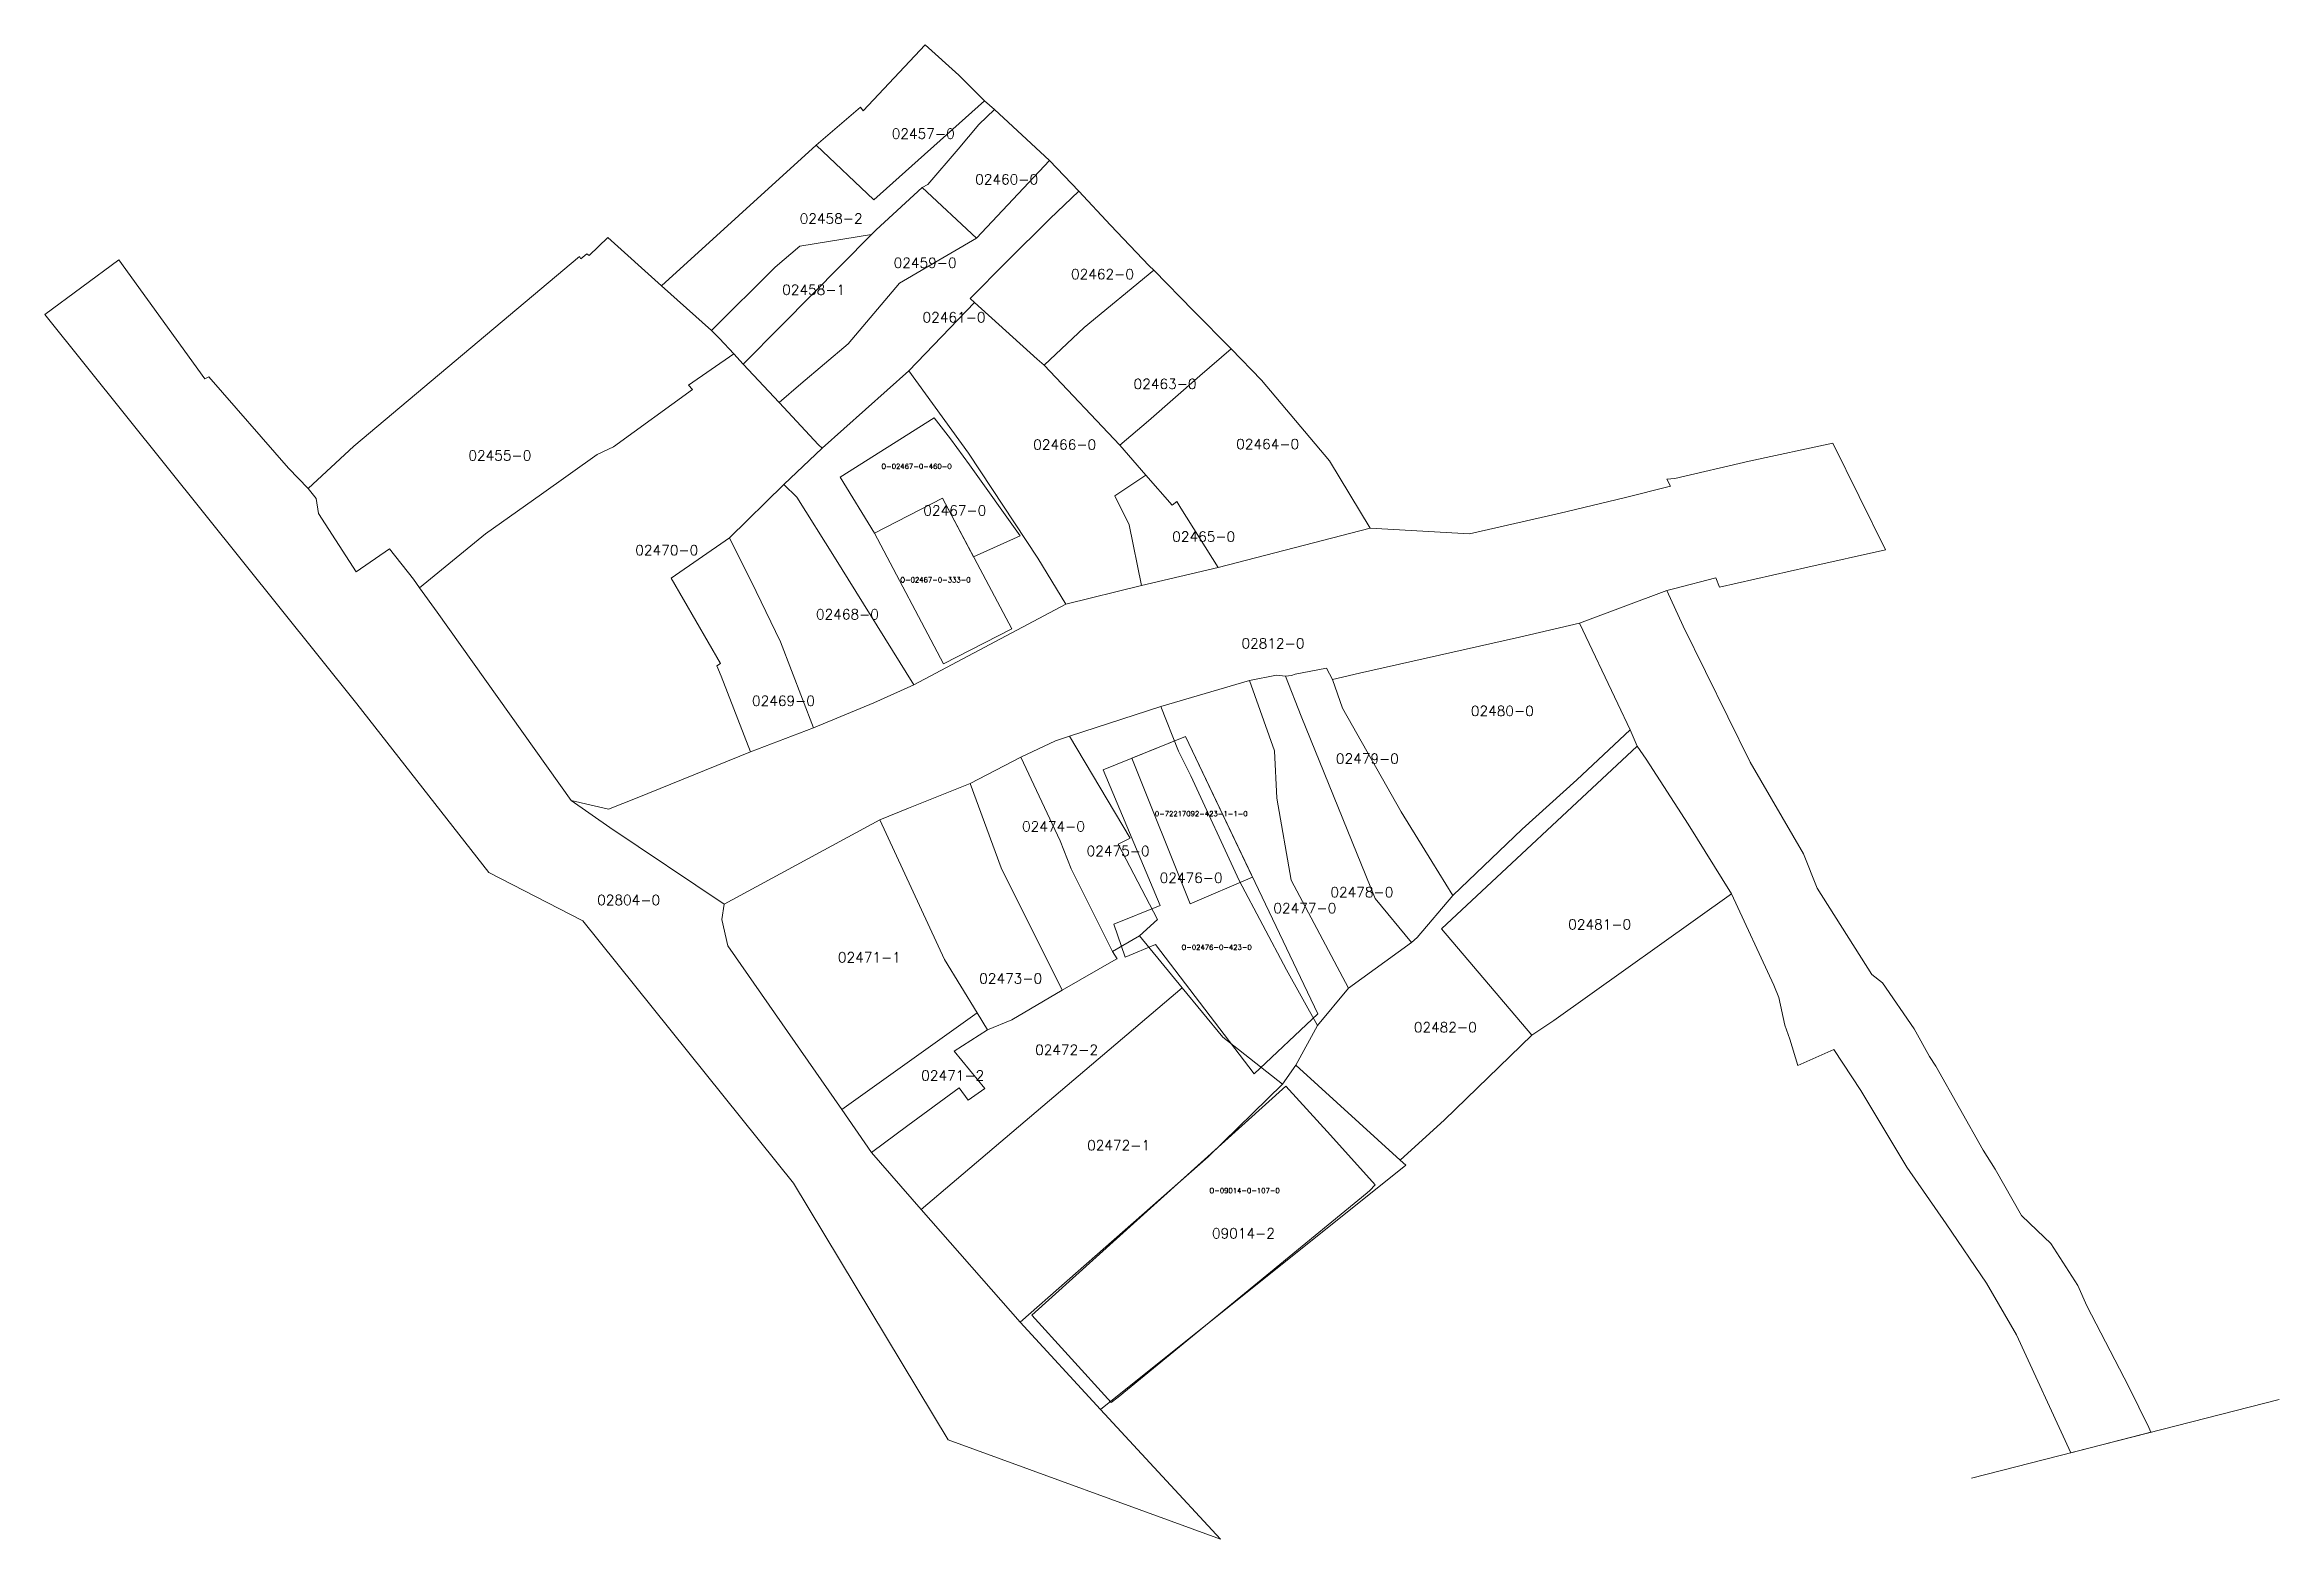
# Model space of a CAD drawing. Header units: metres. Extents: x 7512887 to 7513109, y 4691784 to 4691933.
import ezdxf

# ---------------------------------------------------------------- set-up
doc = ezdxf.new("R2010")
doc.units = ezdxf.units.M
for name, color, linetype, lineweight in [('ndertesat', 1, 'Continuous', 0), ('ndertesat nr', 1, 'Continuous', 0), ('nr parcela', 7, 'Continuous', 0), ('parcelat', 7, 'Continuous', 0), ('pjese nderteses', 1, 'Continuous', 0), ('pjese nderteses nr', 1, 'Continuous', 0)]:
    doc.layers.add(name, color=color, linetype=linetype, lineweight=lineweight)
doc.styles.get("Standard").update_dxf_attribs({"font": 'simplex.shx'})

msp = doc.modelspace()

# ---------------------------------------------------------------- linework, layer by layer
at = {"layer": 'ndertesat', "flags": 128}
for points in [[(7512969.37, 4691884.27), (7512965.96, 4691889.82), (7512975.29, 4691895.72), (7512976.92, 4691893.64), (7512978.79, 4691891.04), (7512983.82, 4691884), (7512979.21, 4691881.89), (7512976.12, 4691887.74), (7512969.37, 4691884.27)], [(7512976.23, 4691871.27), (7512969.37, 4691884.27), (7512976.12, 4691887.74), (7512982.99, 4691874.74), (7512976.23, 4691871.27)], [(7512992.07, 4691860.73), (7513000.27, 4691864.04), (7513013.43, 4691836.49), (7513007.09, 4691830.52), (7512997.27, 4691843.38), (7512994.27, 4691842.12), (7512993.14, 4691845.4), (7512997.76, 4691847.25), (7512992.07, 4691860.73)], [(7513018.32, 4691818.7), (7512993.59, 4691798.39), (7512992.88, 4691797.85), (7512988.61, 4691802.56), (7512984.99, 4691806.55), (7513010.24, 4691829.31), (7513014.68, 4691824.41), (7513019.13, 4691819.5), (7513018.59, 4691818.93), (7513018.32, 4691818.7)]]:
    msp.add_lwpolyline(points, dxfattribs=at)
at = {"layer": 'parcelat', "flags": 128}
for points in [[(7512980.28, 4691927.22), (7512977.74, 4691929.78), (7512974.4, 4691932.8), (7512968.24, 4691926.23), (7512967.96, 4691926.61), (7512963.55, 4691922.82), (7512969.29, 4691917.4)], [(7512974.09, 4691918.61), (7512974.65, 4691918.92), (7512977.67, 4691922.42), (7512979.72, 4691924.87), (7512981.3, 4691926.36), (7512980.28, 4691927.22), (7512969.29, 4691917.4), (7512963.55, 4691922.82), (7512948.17, 4691908.83), (7512953.14, 4691904.41), (7512959.49, 4691910.7), (7512961.94, 4691912.77), (7512969.07, 4691913.94), (7512969.52, 4691914.4)], [(7512986.74, 4691921.28), (7512981.3, 4691926.36), (7512979.72, 4691924.87), (7512977.67, 4691922.42), (7512974.65, 4691918.92), (7512974.09, 4691918.61), (7512979.51, 4691913.59)], [(7512972.77, 4691900.38), (7512979.29, 4691907.18), (7512978.86, 4691907.58), (7512982.47, 4691911.24), (7512986.78, 4691915.49), (7512989.67, 4691918.24), (7512986.74, 4691921.28), (7512979.51, 4691913.59), (7512971.85, 4691909.12), (7512966.73, 4691903.09), (7512962.02, 4691899.09), (7512959.87, 4691897.24), (7512963.79, 4691893.04), (7512964.17, 4691892.72)], [(7512974.09, 4691918.61), (7512969.52, 4691914.4), (7512969.07, 4691913.94), (7512960.11, 4691904.9), (7512956.29, 4691901.07), (7512959.87, 4691897.24), (7512962.02, 4691899.09), (7512966.73, 4691903.09), (7512971.85, 4691909.12), (7512979.51, 4691913.59)], [(7512992.8, 4691914.87), (7512989.67, 4691918.24), (7512986.78, 4691915.49), (7512982.47, 4691911.24), (7512978.86, 4691907.58), (7512979.29, 4691907.18), (7512985.54, 4691901.54), (7512986.23, 4691900.97), (7512990.19, 4691904.7), (7512997.11, 4691910.41), (7512996.67, 4691910.84)], [(7512955.37, 4691902.09), (7512953.94, 4691903.62), (7512953.14, 4691904.41), (7512948.17, 4691908.83), (7512942.86, 4691913.65), (7512940.98, 4691911.86), (7512940.75, 4691912.03), (7512940.17, 4691911.52), (7512940.03, 4691911.74), (7512917.62, 4691892.91), (7512913.05, 4691888.68), (7512913.87, 4691887.69), (7512914.08, 4691886.2), (7512917.84, 4691880.42), (7512921.14, 4691882.7), (7512923.55, 4691879.67), (7512924.12, 4691878.83), (7512930.7, 4691884.2), (7512936.25, 4691888.13), (7512941.8, 4691892.08), (7512943.43, 4691892.85), (7512951.25, 4691898.54), (7512950.86, 4691898.97)], [(7512969.07, 4691913.94), (7512961.94, 4691912.77), (7512959.49, 4691910.7), (7512953.14, 4691904.41), (7512953.94, 4691903.62), (7512955.37, 4691902.09), (7512956.29, 4691901.07), (7512960.11, 4691904.9)], [(7512954.17, 4691845.86), (7512954.43, 4691847.39), (7512943.05, 4691855.02), (7512939.21, 4691857.69), (7512925.88, 4691876.4), (7512924.12, 4691878.83), (7512923.55, 4691879.67), (7512921.14, 4691882.7), (7512917.84, 4691880.42), (7512914.08, 4691886.2), (7512913.87, 4691887.69), (7512913.05, 4691888.68), (7512911.12, 4691890.73), (7512903.2, 4691899.81), (7512902.79, 4691899.61), (7512894.26, 4691911.43), (7512886.88, 4691905.99), (7512898.91, 4691890.99), (7512917.89, 4691867.31), (7512931.01, 4691850.54), (7512940.37, 4691845.72), (7512961.3, 4691819.67), (7512976.69, 4691794.13), (7513003.75, 4691784.26), (7512997.55, 4691790.95), (7512991.82, 4691797.17), (7512983.84, 4691805.84), (7512974.01, 4691817.05), (7512969.06, 4691822.7), (7512966.1, 4691826.97), (7512954.79, 4691843.25)], [(7513004.81, 4691902.58), (7513001.05, 4691906.34), (7512997.11, 4691910.41), (7512990.19, 4691904.7), (7512986.23, 4691900.97), (7512993.73, 4691892.99), (7512996.6, 4691895.43), (7513001.7, 4691899.88)], [(7512986.23, 4691900.97), (7512985.54, 4691901.54), (7512979.29, 4691907.18), (7512972.77, 4691900.38), (7512978.71, 4691892.22), (7512985.58, 4691881.76), (7512988.36, 4691877.21), (7512995.9, 4691879.04), (7512994.68, 4691885.08), (7512993.24, 4691887.97), (7512996.33, 4691890.02), (7512993.73, 4691892.99)], [(7512949.13, 4691879.8), (7512954.95, 4691883.78), (7512960.33, 4691889.09), (7512964.17, 4691892.72), (7512963.79, 4691893.04), (7512959.87, 4691897.24), (7512956.29, 4691901.07), (7512955.37, 4691902.09), (7512950.86, 4691898.97), (7512951.25, 4691898.54), (7512943.43, 4691892.85), (7512941.8, 4691892.08), (7512936.25, 4691888.13), (7512930.7, 4691884.2), (7512924.12, 4691878.83), (7512925.88, 4691876.4), (7512939.21, 4691857.69), (7512942.91, 4691856.81), (7512945.75, 4691857.94), (7512957.04, 4691862.52), (7512954.13, 4691870.03), (7512953.68, 4691871.07), (7512954.04, 4691871.29)], [(7513014.57, 4691891.46), (7513007.82, 4691899.47), (7513004.81, 4691902.58), (7513001.7, 4691899.88), (7512996.6, 4691895.43), (7512993.73, 4691892.99), (7512996.33, 4691890.02), (7512998.93, 4691887.05), (7512999.38, 4691887.38), (7512999.41, 4691887.4), (7512999.79, 4691886.74), (7513003.51, 4691880.86), (7513018.64, 4691884.75)], [(7512978.71, 4691892.22), (7512972.77, 4691900.38), (7512964.17, 4691892.72), (7512960.33, 4691889.09), (7512961.64, 4691887.83), (7512965.38, 4691881.88), (7512973.25, 4691869.17), (7512988.36, 4691877.21), (7512985.58, 4691881.76)], [(7513069.83, 4691882.61), (7513064.62, 4691893.19), (7513056.31, 4691891.42), (7513048.89, 4691889.69), (7513048.12, 4691889.62), (7513048.47, 4691888.92), (7513043.86, 4691887.78), (7513037.5, 4691886.23), (7513028.5, 4691884.18), (7513018.64, 4691884.75), (7513003.51, 4691880.86), (7512995.9, 4691879.04), (7512988.36, 4691877.21), (7512973.25, 4691869.17), (7512969.28, 4691867.41), (7512963.28, 4691864.92), (7512957.04, 4691862.52), (7512945.75, 4691857.94), (7512942.91, 4691856.81), (7512939.21, 4691857.69), (7512943.05, 4691855.02), (7512954.43, 4691847.39), (7512969.89, 4691855.76), (7512972.75, 4691856.94), (7512978.85, 4691859.39), (7512983.9, 4691862.01), (7512987.36, 4691863.63), (7512988.73, 4691864.08), (7512997.83, 4691867.02), (7513006.62, 4691869.63), (7513009.3, 4691870.13), (7513010.22, 4691870.04), (7513010.8, 4691870.11), (7513011.18, 4691870.23), (7513014.29, 4691870.83), (7513014.88, 4691869.71), (7513017.57, 4691870.34), (7513033.46, 4691873.93), (7513039.42, 4691875.3), (7513048.12, 4691878.55), (7513048.91, 4691878.75), (7513052.99, 4691879.81), (7513053.34, 4691878.89), (7513062.13, 4691880.87)], [(7512965.38, 4691881.88), (7512961.64, 4691887.83), (7512960.33, 4691889.09), (7512954.95, 4691883.78), (7512957.58, 4691878.46), (7512960.01, 4691873.45), (7512963.28, 4691864.92), (7512969.28, 4691867.41), (7512973.25, 4691869.17)], [(7512999.79, 4691886.74), (7512999.41, 4691887.39), (7512998.93, 4691887.05), (7512996.33, 4691890.02), (7512993.24, 4691887.97), (7512994.68, 4691885.08), (7512995.9, 4691879.04), (7513003.51, 4691880.86)], [(7512957.58, 4691878.46), (7512954.95, 4691883.78), (7512949.13, 4691879.8), (7512954.04, 4691871.29), (7512953.68, 4691871.07), (7512954.13, 4691870.03), (7512957.04, 4691862.52), (7512963.28, 4691864.92), (7512960.01, 4691873.45)], [(7513063.04, 4691848.99), (7513061.7, 4691852.39), (7513056.38, 4691861.51), (7513049.74, 4691875.02), (7513048.12, 4691878.55), (7513039.42, 4691875.3), (7513043.24, 4691867.28), (7513044.46, 4691864.72), (7513045.17, 4691863.08), (7513046.05, 4691861.8), (7513050.22, 4691855.33), (7513054.55, 4691848.41), (7513058.75, 4691839.33), (7513059.24, 4691838.12), (7513059.83, 4691835.36), (7513060.33, 4691833.98), (7513061.12, 4691831.36), (7513064.72, 4691832.93), (7513067.38, 4691828.86), (7513070.57, 4691823.58), (7513071.95, 4691821.25), (7513075.88, 4691815.63), (7513079.89, 4691809.71), (7513082.86, 4691804.57), (7513088.26, 4691792.85), (7513096.23, 4691794.9), (7513096.02, 4691795.38), (7513094.02, 4691799.43), (7513089.87, 4691807.46), (7513088.96, 4691809.48), (7513086.29, 4691813.67), (7513084.93, 4691814.96), (7513083.38, 4691816.45), (7513080.73, 4691821.05), (7513079.57, 4691822.93), (7513074.84, 4691831.29), (7513074.21, 4691832.25), (7513072.69, 4691835.01), (7513069.56, 4691839.57), (7513068.48, 4691840.38)], [(7513044.46, 4691864.72), (7513043.24, 4691867.28), (7513039.42, 4691875.3), (7513033.46, 4691873.93), (7513017.57, 4691870.34), (7513014.88, 4691869.71), (7513015.86, 4691866.85), (7513021.69, 4691856.56), (7513024.75, 4691851.64), (7513026.85, 4691848.26), (7513033.73, 4691854.83), (7513039.15, 4691859.75)], [(7513011.78, 4691866.08), (7513010.22, 4691870.04), (7513009.3, 4691870.13), (7513006.62, 4691869.63), (7513009.11, 4691862.61), (7513009.36, 4691857.92), (7513010.78, 4691849.78), (7513016.47, 4691839.04), (7513022.72, 4691843.58), (7513019.11, 4691847.96)], [(7513021.69, 4691856.56), (7513015.86, 4691866.85), (7513014.88, 4691869.71), (7513014.29, 4691870.83), (7513011.18, 4691870.23), (7513010.8, 4691870.11), (7513010.22, 4691870.04), (7513011.78, 4691866.08), (7513019.11, 4691847.96), (7513022.72, 4691843.58), (7513023.28, 4691844.06), (7513026.85, 4691848.26), (7513024.75, 4691851.64)], [(7513009.36, 4691857.92), (7513009.11, 4691862.61), (7513006.62, 4691869.63), (7512997.83, 4691867.02), (7512999.58, 4691862.58), (7513000.79, 4691860.13), (7513005.6, 4691849.75), (7513010.32, 4691840.86), (7513013.38, 4691835.33), (7513016.47, 4691839.04), (7513010.78, 4691849.78)], [(7513005.6, 4691849.75), (7513000.79, 4691860.13), (7512999.58, 4691862.58), (7512997.83, 4691867.02), (7512988.73, 4691864.08), (7512994.76, 4691853.95), (7512993.56, 4691853.36), (7512997.47, 4691845.85), (7512995.68, 4691844.24), (7512999.94, 4691839.07), (7513003.98, 4691834.15), (7513009.91, 4691829.48), (7513011.23, 4691831.38), (7513013.38, 4691835.33), (7513010.32, 4691840.86)], [(7512993.56, 4691853.36), (7512994.76, 4691853.95), (7512988.73, 4691864.08), (7512987.36, 4691863.63), (7512983.9, 4691862.01), (7512987.81, 4691853.67), (7512988.91, 4691850.89), (7512993.01, 4691842.67), (7512995.68, 4691844.24), (7512997.47, 4691845.85)], [(7513034.68, 4691834.36), (7513025.72, 4691844.93), (7513045.17, 4691863.08), (7513044.46, 4691864.72), (7513039.15, 4691859.75), (7513033.73, 4691854.83), (7513026.85, 4691848.26), (7513023.28, 4691844.06), (7513022.72, 4691843.58), (7513016.47, 4691839.04), (7513013.38, 4691835.33), (7513011.23, 4691831.38), (7513021.6, 4691821.95), (7513026, 4691825.96)], [(7512988.91, 4691850.89), (7512987.81, 4691853.67), (7512983.9, 4691862.01), (7512978.85, 4691859.39), (7512981.93, 4691850.99), (7512988.02, 4691838.85), (7512993.39, 4691841.92), (7512993.46, 4691841.96), (7512993.01, 4691842.67)], [(7513054.55, 4691848.41), (7513050.22, 4691855.33), (7513046.05, 4691861.8), (7513045.17, 4691863.08), (7513025.72, 4691844.93), (7513034.68, 4691834.36), (7513036.88, 4691835.83)], [(7512981.93, 4691850.99), (7512978.85, 4691859.39), (7512972.75, 4691856.94), (7512969.89, 4691855.76), (7512976.3, 4691841.88), (7512979.55, 4691836.57), (7512980.58, 4691834.89), (7512983.01, 4691835.89), (7512988.02, 4691838.85)], [(7512969.89, 4691855.76), (7512954.43, 4691847.39), (7512954.17, 4691845.86), (7512954.79, 4691843.25), (7512966.1, 4691826.97), (7512979.55, 4691836.57), (7512976.3, 4691841.88)], [(7512999.94, 4691839.07), (7512995.68, 4691844.24), (7512993.01, 4691842.67), (7512993.46, 4691841.96), (7512993.39, 4691841.92), (7512988.02, 4691838.85), (7512983.01, 4691835.89), (7512980.58, 4691834.89), (7512977.29, 4691832.77), (7512980.33, 4691829.05), (7512978.65, 4691827.92), (7512977.78, 4691829.12), (7512972.66, 4691825.39), (7512969.06, 4691822.7), (7512974.01, 4691817.05)], [(7513002.51, 4691822.26), (7513009.91, 4691829.48), (7513003.98, 4691834.15), (7512999.94, 4691839.07), (7512974.01, 4691817.05), (7512983.84, 4691805.84)], [(7512977.78, 4691829.12), (7512978.65, 4691827.92), (7512980.33, 4691829.05), (7512977.29, 4691832.77), (7512980.58, 4691834.89), (7512979.55, 4691836.57), (7512966.1, 4691826.97), (7512969.06, 4691822.7), (7512972.66, 4691825.39)], [(7513022.18, 4691821.43), (7513021.6, 4691821.95), (7513011.23, 4691831.38), (7513009.91, 4691829.48), (7513002.51, 4691822.26), (7512983.84, 4691805.84), (7512991.82, 4691797.17)]]:
    msp.add_lwpolyline(points, close=True, dxfattribs=at)
for points in [[(7512886.88, 4691905.99), (7512894.26, 4691911.43)], [(7513108.99, 4691798.16), (7513078.4, 4691790.33)], [(7512976.69, 4691794.13), (7513003.75, 4691784.26)]]:
    msp.add_lwpolyline(points, dxfattribs=at)
at = {"layer": 'pjese nderteses', "flags": 128}
msp.add_lwpolyline([(7512994.94, 4691861.89), (7513000.72, 4691847.42), (7513006.94, 4691850.07), (7513000.27, 4691864.04), (7512994.94, 4691861.89)], dxfattribs=at)

# ---------------------------------------------------------------- texts
at = {"layer": 'ndertesat nr'}
for s, p in [('O-02467-0-460-0', (7512970.04, 4691890.65)), ('O-02467-0-333-0', (7512971.92, 4691879.37)), ('O-02476-0-423-0', (7512999.87, 4691842.85)), ('O-09014-0-107-0', (7513002.65, 4691818.67))]:
    msp.add_text(s, height=0.5, dxfattribs=at).set_placement(p)
at = {"layer": 'nr parcela'}
for s, p in [('02457-0', (7512971.07, 4691923.46)), ('02460-0', (7512979.36, 4691918.92)), ('02458-2', (7512961.92, 4691915.02)), ('02459-0', (7512971.26, 4691910.63)), ('02462-0', (7512988.89, 4691909.5)), ('02458-1', (7512960.18, 4691907.95)), ('02461-0', (7512974.13, 4691905.21)), ('02463-0', (7512995.11, 4691898.59)), ('02455-0', (7512928.99, 4691891.48)), ('02466-0', (7512985.13, 4691892.56)), ('02464-0', (7513005.31, 4691892.61)), ('02467-0', (7512974.21, 4691886.01)), ('02465-0', (7512998.95, 4691883.42)), ('02470-0', (7512945.58, 4691882.07)), ('02468-0', (7512963.54, 4691875.69)), ('02812-0', (7513005.83, 4691872.8)), ('02469-0', (7512957.18, 4691867.09)), ('02480-0', (7513028.63, 4691866.09)), ('02479-0', (7513015.22, 4691861.35)), ('02474-0', (7512984.02, 4691854.61)), ('02475-0', (7512990.44, 4691852.17)), ('02476-0', (7512997.7, 4691849.5)), ('02804-0', (7512941.79, 4691847.3)), ('02478-0', (7513014.67, 4691848.08)), ('02477-0', (7513009, 4691846.49)), ('02481-0', (7513038.31, 4691844.87)), ('02471-1', (7512965.72, 4691841.6)), ('02473-0', (7512979.76, 4691839.5)), ('02482-0', (7513022.96, 4691834.65)), ('02472-2', (7512985.32, 4691832.41)), ('02471-2', (7512974, 4691829.86)), ('02472-1', (7512990.49, 4691822.92)), ('09014-2', (7513002.9, 4691814.17))]:
    msp.add_text(s, height=1, dxfattribs=at).set_placement(p)
at = {"layer": 'pjese nderteses nr'}
msp.add_text('0-72217092-423-1-1-0', height=0.5, dxfattribs=at).set_placement((7512997.22, 4691856.13))

doc.saveas('drawing.dxf')
